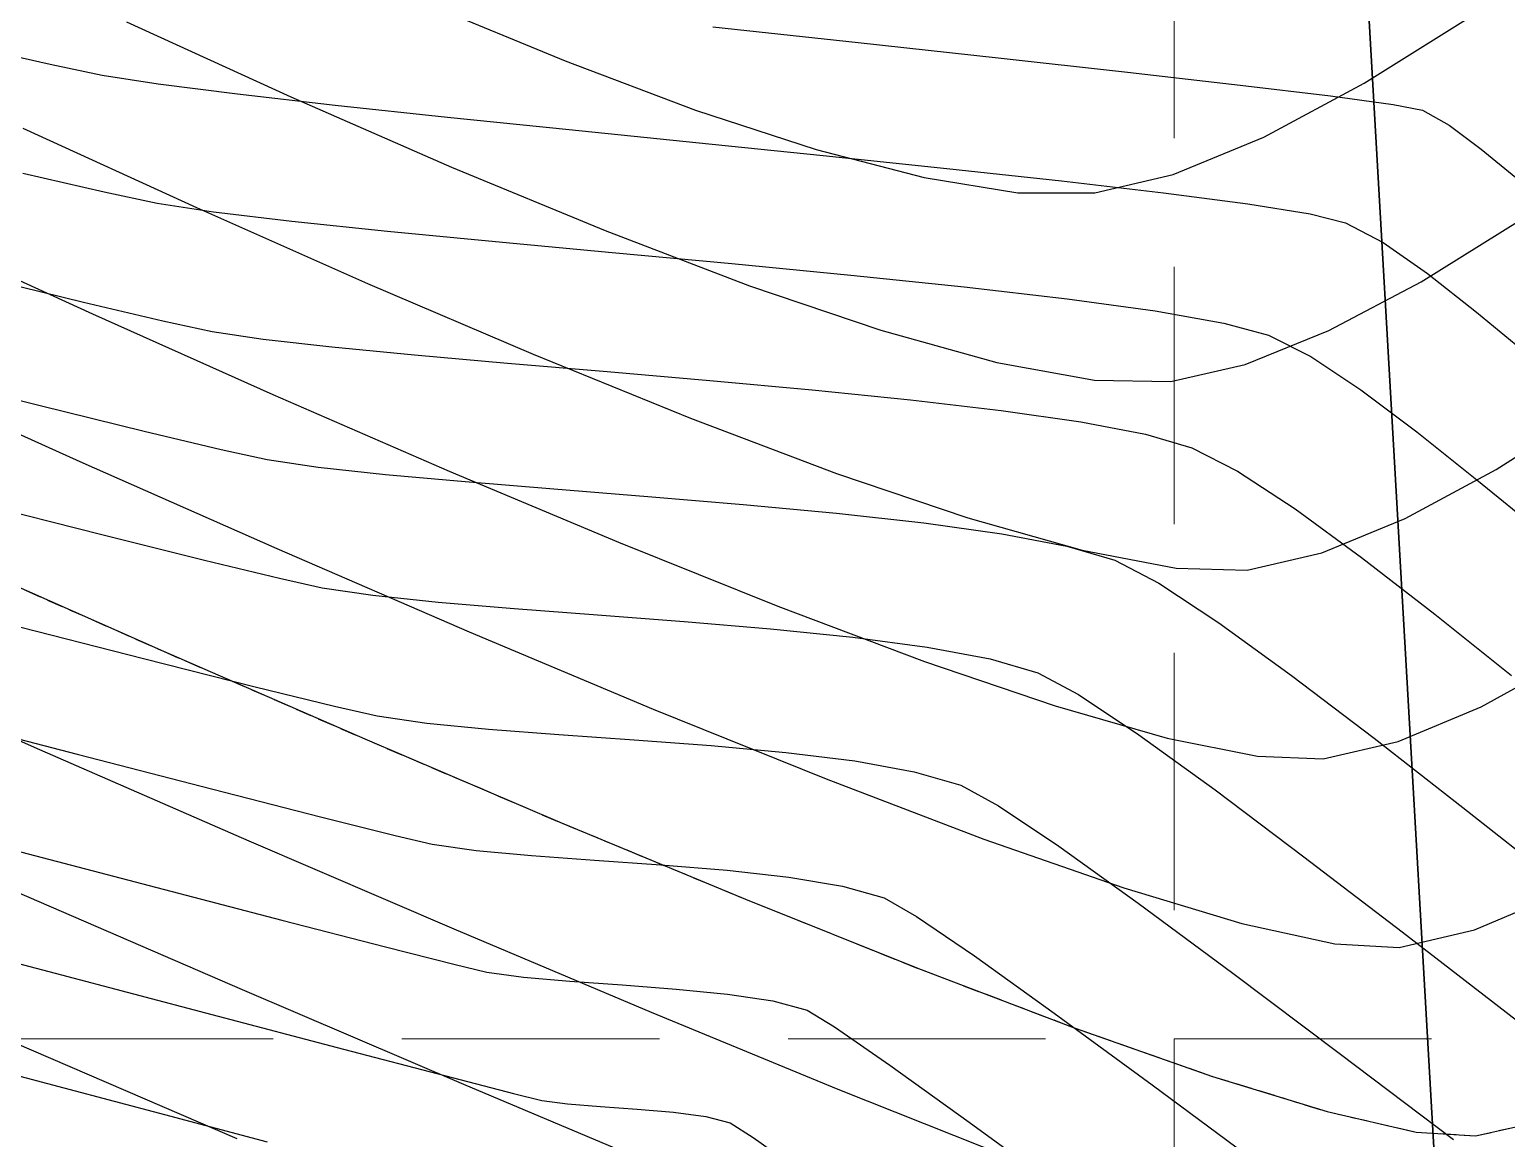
# Model space of a CAD drawing. Header units: inches. Extents: x 2547543 to 2548696, y 7125653 to 7126375.
# Drawn here: x 2547957.79 to 2547980.75, y 7125832.83 to 7125850.06 of the extents above; entities that cross this region are included whole.
import ezdxf

# ---------------------------------------------------------------- set-up
doc = ezdxf.new("R2010")
doc.units = ezdxf.units.IN
doc.header["$MEASUREMENT"] = 0
doc.linetypes.add('DASHED2', pattern=[0.375, 0.25, -0.125])
doc.linetypes.add('HIDDEN', pattern=[0.375, 0.25, -0.125])
for name, color, linetype in [('CONT-MJR', 6, 'Continuous'), ('CONT-MNR', 14, 'Continuous'), ('GRID', 254, 'HIDDEN'), ('V-100YR-LINE', 2, 'DASHED2'), ('V-AREA', 6, 'Continuous'), ('V-TOPO-MAJR-E', 6, 'Continuous'), ('V-TOPO-MINR-E', 14, 'Continuous')]:
    doc.layers.add(name, color=color, linetype=linetype)

msp = doc.modelspace()

# ---------------------------------------------------------------- linework, layer by layer
at = {"layer": 'CONT-MJR', "color": 35}
for points, elevation in [([(2547957.691209709, 7125848.529760092), (2547960.389183521, 7125847.297908236)], 570), ([(2547960.389183521, 7125847.297908236), (2547963.048572613, 7125846.11733867)], 570), ([(2547965.623349704, 7125845.016286856), (2547968.067487517, 7125844.02298825)], 570), ([(2547970.33495877, 7125843.165678318), (2547972.379736183, 7125842.472592516)], 570), ([(2547964.538470868, 7125833.671896445), (2547967.845677941, 7125832.279588385)], 565)]:
    msp.add_lwpolyline(points, dxfattribs=dict(at, elevation=elevation))
at = {"layer": 'CONT-MJR', "color": 35, "extrusion": (-0.393187853586556, -0.919458162067202, 0), "elevation": -7553745.496308045}
msp.add_lwpolyline([(-459050.7182087661, 570), (-459047.917888754, 570)], dxfattribs=at)
at = {"layer": 'CONT-MJR', "color": 35, "extrusion": (-0.5358930317274891, 0.8442858867385623, 0), "elevation": 4650803.821621793}
msp.add_lwpolyline([(-5969913.781670028, 570), (-5969915.567793787, 570)], dxfattribs=at)
at = {"layer": 'CONT-MJR', "color": 35, "extrusion": (-0.3536567497172523, -0.93537527409026, 0), "elevation": -7566444.411258062}
msp.add_lwpolyline([(-136796.5066627678, 570.0000000000009), (-136794.0825327788, 570.0000000000009)], dxfattribs=at)
at = {"layer": 'CONT-MJR', "color": 35, "extrusion": (0.4747505002431332, -0.8801204250094956, 0), "elevation": -5061945.106856907}
msp.add_lwpolyline([(5625525.789629156, 570.0000000000005), (5625527.395982802, 570.0000000000005)], dxfattribs=at)
at = {"layer": 'CONT-MJR', "color": 35, "extrusion": (0.27130316447984, 0.9624939443670413, 0), "elevation": 7549853.198013421}
msp.add_lwpolyline([(-519144.3735113591, 570.0000000000009), (-519146.2187762614, 570.0000000000009)], dxfattribs=at)
at = {"layer": 'CONT-MJR', "color": 35, "extrusion": (0.3796783899899063, -0.925118543849745, 0), "elevation": -5624836.370036339}
msp.add_lwpolyline([(5062709.775983272, 570), (5062711.179292344, 570)], dxfattribs=at)
at = {"layer": 'CONT-MJR', "color": 35, "extrusion": (-0.1881411477778776, -0.9821420001775827, 0), "elevation": -7477967.469475525}
msp.add_lwpolyline([(1161808.346281296, 570), (1161809.834159723, 570)], dxfattribs=at)
at = {"layer": 'CONT-MJR', "color": 35, "extrusion": (0.224652032553932, -0.9744390510798442, 0), "elevation": -6371290.237807437}
msp.add_lwpolyline([(4083682.827712325, 570), (4083684.019502473, 570)], dxfattribs=at)
at = {"layer": 'CONT-MJR', "color": 35, "extrusion": (-0.0281576022198982, -0.9996034961109459, 0), "elevation": -7194761.151983792}
msp.add_lwpolyline([(2346318.719012685, 570.0000000000005), (2346319.819981439, 570.0000000000005)], dxfattribs=at)
at = {"layer": 'CONT-MJR', "color": 35, "extrusion": (0.3973128086413741, 0.917683241695904, 0), "elevation": 7551597.074159517}
msp.add_lwpolyline([(492968.1967388359, 565), (492964.3709315327, 565)], dxfattribs=at)
at = {"layer": 'CONT-MJR', "color": 35, "extrusion": (-0.3931967918359964, -0.9194543397525948, 0), "elevation": -7553730.176218985}
msp.add_lwpolyline([(-459121.624780606, 565), (-459117.8865138432, 565)], dxfattribs=at)
at = {"layer": 'CONT-MNR', "color": 35}
for points, elevation in [([(2547963.977382899, 7125850.459436754), (2547966.121185636, 7125849.57411903)], 572), ([(2547978.540316567, 7125849.231992011), (2547980.236095716, 7125850.292183831)], 572), ([(2547966.121185636, 7125849.57411903), (2547968.147039925, 7125848.811425043)], 572), ([(2547964.351526209, 7125847.925626022), (2547966.74184335, 7125846.93728431)], 571), ([(2547968.981906476, 7125846.081836379), (2547971.026465409, 7125845.38942735)], 571), ([(2547958.774925982, 7125845.643674094), (2547961.57693496, 7125844.392636694)], 569), ([(2547971.026465409, 7125845.38942735), (2547972.830269972, 7125844.89020234)], 571), ([(2547976.686242125, 7125844.856178619), (2547977.989155313, 7125845.3840854)], 571), ([(2547975.534615279, 7125844.59188486), (2547976.686242125, 7125844.856178619)], 571), ([(2547974.348069989, 7125844.61430647), (2547975.534615279, 7125844.59188486)], 571), ([(2547958.576712094, 7125843.349950703), (2547961.637162434, 7125841.996178178)], 568), ([(2547954.677664295, 7125840.318450846), (2547957.948773792, 7125838.875315385)], 566), ([(2547979.068750088, 7125839.000516307), (2547980.355254411, 7125839.535771524)], 569), ([(2547975.478392256, 7125839.051332925), (2547976.881350191, 7125838.768706798)], 569), ([(2547976.881350191, 7125838.768706798), (2547977.900649897, 7125838.730184167)], 569), ([(2547966.037891991, 7125837.744077088), (2547968.923509781, 7125836.545870669)], 567), ([(2547961.202429408, 7125837.456444895), (2547964.38862991, 7125836.087046035)], 566), ([(2547972.629139487, 7125837.48288993), (2547974.800330753, 7125836.724481787)], 568), ([(2547964.38862991, 7125836.087046035), (2547967.457374064, 7125834.792325464)], 566), ([(2547979.083667206, 7125835.799333819), (2547980.254188566, 7125836.070948237)], 568), ([(2547976.182766754, 7125833.793247939), (2547977.965392562, 7125833.246033406)], 567), ([(2547980.266684514, 7125832.868483471), (2547981.340977227, 7125833.108883538)], 567), ([(2547979.343824587, 7125832.928812496), (2547980.266684514, 7125832.868483471)], 567)]:
    msp.add_lwpolyline(points, dxfattribs=dict(at, elevation=elevation))
at = {"layer": 'CONT-MNR', "color": 35, "extrusion": (-0.4144806839399712, -0.9100581094856821, 0), "elevation": -7541017.657446229}
msp.add_lwpolyline([(-634736.2317968635, 571), (-634733.4242018196, 571)], dxfattribs=at)
at = {"layer": 'CONT-MNR', "color": 35, "extrusion": (0.4730987098765337, -0.8810094271420479, 0), "elevation": -5072494.989561023}
msp.add_lwpolyline([(5616021.417207846, 572), (5616023.192604639, 572)], dxfattribs=at)
at = {"layer": 'CONT-MNR', "color": 35, "extrusion": (-0.4006300399488679, -0.9162399091343754, 0), "elevation": -7549777.315821204}
msp.add_lwpolyline([(-520284.8366293544, 571.0000000000005), (-520282.1131931092, 571.0000000000005)], dxfattribs=at)
at = {"layer": 'CONT-MNR', "color": 35, "extrusion": (-0.3113342777028159, -0.9503004617105404, 0), "elevation": -7564967.238245187}
msp.add_lwpolyline([(202814.3138313056, 572.0000000000009), (202816.2836684124, 572.0000000000009)], dxfattribs=at)
at = {"layer": 'CONT-MNR', "color": 35, "extrusion": (-0.2514915017440545, -0.9678595066178358, 0), "elevation": -7537612.727763741}
msp.add_lwpolyline([(673986.74089194, 572.0000000000009), (673988.4788003741, 572.0000000000009)], dxfattribs=at)
at = {"layer": 'CONT-MNR', "color": 35, "extrusion": (0.3827612066120278, -0.923847313528001, 0), "elevation": -5607929.151786479}
msp.add_lwpolyline([(5081438.491902929, 572), (5081440.013047708, 572)], dxfattribs=at)
at = {"layer": 'CONT-MNR', "color": 35, "extrusion": (-0.1587022622638602, -0.9873264870104179, 0), "elevation": -7439907.110053701}
msp.add_lwpolyline([(1384791.78834722, 572), (1384793.263235795, 572)], dxfattribs=at)
at = {"layer": 'CONT-MNR', "color": 35, "extrusion": (0.2291877362384482, -0.97338223815616, 0), "elevation": -6352208.93680316}
msp.add_lwpolyline([(4113309.839638959, 572.0000000000005), (4113311.092252498, 572.0000000000005)], dxfattribs=at)
at = {"layer": 'CONT-MNR', "color": 35, "extrusion": (-0.003578982570578465, -0.9999935954213706, 0), "elevation": -7134921.040479098}
msp.add_lwpolyline([(2522453.554430592, 572.0000000000009), (2522454.748811422, 572.0000000000009)], dxfattribs=at)
at = {"layer": 'CONT-MNR', "color": 35, "extrusion": (-0.5275764755082747, 0.8495075411615054, 0), "elevation": 4709206.032498567}
msp.add_lwpolyline([(-5923956.52625826, 571), (-5923958.33898562, 571)], dxfattribs=at)
at = {"layer": 'CONT-MNR', "color": 35, "extrusion": (0.414519419786691, 0.9100404664737196, 0), "elevation": 7540986.286611624}
msp.add_lwpolyline([(635058.9062689445, 569.0000000000009), (635055.8096158584, 569.0000000000009)], dxfattribs=at)
at = {"layer": 'CONT-MNR', "color": 35, "extrusion": (-0.3567565626053655, -0.93419738548018, 0), "elevation": -7565951.43459578}
msp.add_lwpolyline([(-161888.7904770118, 571.0000000000009), (-161886.3926292327, 571.0000000000009)], dxfattribs=at)
at = {"layer": 'CONT-MNR', "color": 35, "extrusion": (0.4680284733787773, -0.8837133857234093, 0), "elevation": -5104678.702044551}
msp.add_lwpolyline([(5586780.792191865, 571), (5586782.413018387, 571)], dxfattribs=at)
at = {"layer": 'CONT-MNR', "color": 35, "extrusion": (-0.1788429135336069, -0.9838776409080607, 0), "elevation": -7466646.34461899}
msp.add_lwpolyline([(1232486.635791504, 571.0000000000009), (1232488.178463024, 571.0000000000009)], dxfattribs=at)
at = {"layer": 'CONT-MNR', "color": 35, "extrusion": (-0.410439784177879, -0.9118877033736206, 0), "elevation": -7543752.495306623}
msp.add_lwpolyline([(-601280.8891033386, 568), (-601277.5118300295, 568)], dxfattribs=at)
at = {"layer": 'CONT-MNR', "color": 35, "extrusion": (-0.3989265726671135, -0.9169828731334464, 0), "elevation": -7550726.843836011}
msp.add_lwpolyline([(-506251.5534622781, 569), (-506248.5654131346, 569)], dxfattribs=at)
at = {"layer": 'CONT-MNR', "color": 35, "extrusion": (0.3875593191432797, 0.9218447668372358, 0), "elevation": 7556408.579667155}
msp.add_lwpolyline([(412859.3675106117, 569.0000000000009), (412856.512341883, 569.0000000000009)], dxfattribs=at)
at = {"layer": 'CONT-MNR', "color": 35, "extrusion": (0.3724880702654509, 0.9280369806801453, 0), "elevation": 7562132.273704423}
msp.add_lwpolyline([(289683.6164653902, 569.0000000000005), (289680.9461985617, 569.0000000000005)], dxfattribs=at)
at = {"layer": 'CONT-MNR', "color": 35, "extrusion": (-0.4046033913226582, -0.9144922611647426, 0), "elevation": -7547439.107020757}
msp.add_lwpolyline([(-553053.0735372826, 567.0000000000005), (-553049.6034264858, 567.0000000000005)], dxfattribs=at)
at = {"layer": 'CONT-MNR', "color": 35, "extrusion": (-0.3969709389797971, -0.9178311792511182, 0), "elevation": -7551786.686098232}
msp.add_lwpolyline([(-490153.5541211166, 568.0000000000009), (-490150.2982529774, 568.0000000000009)], dxfattribs=at)
at = {"layer": 'CONT-MNR', "color": 35, "extrusion": (-0.3518284097639706, -0.93606451171004, 0), "elevation": -7566695.000913152}
msp.add_lwpolyline([(-122009.5846578497, 569), (-122007.1508064419, 569)], dxfattribs=at)
at = {"layer": 'CONT-MNR', "color": 35, "extrusion": (-0.3871492173857252, -0.9220170733113463, 0), "elevation": -7556589.301190751}
msp.add_lwpolyline([(-409496.7647460476, 568), (-409493.6592125967, 568)], dxfattribs=at)
at = {"layer": 'CONT-MNR', "color": 35, "extrusion": (0.3992056166746733, 0.9168614266154913, 0), "elevation": 7550568.088680772}
msp.add_lwpolyline([(508549.38426083, 567.0000000000009), (508545.9717016364, 567.0000000000009)], dxfattribs=at)
at = {"layer": 'CONT-MNR', "color": 35, "extrusion": (0.3221064685829754, 0.9467034503459913, 0), "elevation": 7566775.712833847}
msp.add_lwpolyline([(-116894.368384013, 569.0000000000009), (-116896.515232686, 569.0000000000009)], dxfattribs=at)
at = {"layer": 'CONT-MNR', "color": 35, "extrusion": (0.4823403587158878, -0.8759838916063631, 0), "elevation": -5013126.888953172}
msp.add_lwpolyline([(5669069.745168215, 569), (5669071.326068159, 569)], dxfattribs=at)
at = {"layer": 'CONT-MNR', "color": 35, "extrusion": (-0.3740775949358338, -0.9273974083245125, 0), "elevation": -7561622.635929372}
msp.add_lwpolyline([(-302638.4569192342, 568.0000000000009), (-302635.5611778577, 568.0000000000009)], dxfattribs=at)
at = {"layer": 'CONT-MNR', "color": 35, "extrusion": (0.2762298530164378, 0.961091602451357, 0), "elevation": 7552410.964541803}
msp.add_lwpolyline([(-480466.5506301709, 569.0000000000009), (-480468.3617662899, 569.0000000000009)], dxfattribs=at)
at = {"layer": 'CONT-MNR', "color": 35, "extrusion": (-0.3923521864060326, -0.9198150693603611, 0), "elevation": -7554152.984674186}
msp.add_lwpolyline([(-452183.7583067818, 567), (-452180.460991811, 567)], dxfattribs=at)
at = {"layer": 'CONT-MNR', "color": 35, "extrusion": (-0.3997299107348574, -0.9166329682396892, 0), "elevation": -7550273.842897631}
msp.add_lwpolyline([(-512868.6800063648, 566), (-512865.1304333857, 566)], dxfattribs=at)
at = {"layer": 'CONT-MNR', "color": 35, "extrusion": (0.225469648434741, -0.9742501925248537, 0), "elevation": -6367858.073303964}
msp.add_lwpolyline([(4089028.313554519, 569.0000000000009), (4089029.512528048, 569.0000000000009)], dxfattribs=at)
at = {"layer": 'CONT-MNR', "color": 35, "extrusion": (-0.3560323639508638, -0.9344736249994217, 0), "elevation": -7566067.902227536}
msp.add_lwpolyline([(-156018.1719256924, 568), (-156015.5450116913, 568)], dxfattribs=at)
at = {"layer": 'CONT-MNR', "color": 35, "extrusion": (-0.288419135876229, -0.9575042569411425, 0), "elevation": -7557903.688104642}
msp.add_lwpolyline([(384469.0474253178, 568), (384470.9635852566, 568)], dxfattribs=at)
at = {"layer": 'CONT-MNR', "color": 35, "extrusion": (-0.3716977189815592, -0.928353814934751, 0), "elevation": -7562371.778864992}
msp.add_lwpolyline([(-283240.5194600658, 567), (-283237.625157027, 567)], dxfattribs=at)
at = {"layer": 'CONT-MNR', "color": 35, "extrusion": (-0.3889234102944368, 0.9212700911920157, 0), "elevation": 5573850.477079938}
msp.add_lwpolyline([(-5118782.467044055, 568.0000000000005), (-5118783.840354602, 568.0000000000005)], dxfattribs=at)
at = {"layer": 'CONT-MNR', "color": 35, "extrusion": (0.2148779758757664, 0.9766409040602045, 0), "elevation": 7506887.142956559}
msp.add_lwpolyline([(-957272.9513672898, 568), (-957274.4313400621, 568)], dxfattribs=at)
at = {"layer": 'CONT-MNR', "color": 35, "extrusion": (-0.05422338625928697, -0.9985288300207342, 0), "elevation": -7253512.537662936}
msp.add_lwpolyline([(2157842.621682718, 568.0000000000009), (2157843.626363984, 568.0000000000009)], dxfattribs=at)
at = {"layer": 'CONT-MNR', "color": 35, "extrusion": (0.3553830610593198, 0.9347207496959227, 0), "elevation": 7566172.223201717}
msp.add_lwpolyline([(150759.2880357248, 567.0000000000005), (150756.6809699992, 567.0000000000005)], dxfattribs=at)
at = {"layer": 'CONT-MNR', "color": 35, "extrusion": (-0.3808010914641686, -0.9246569789601428, 0), "elevation": -7559221.660423963}
msp.add_lwpolyline([(-357529.7748866244, 566), (-357526.6371970386, 566)], dxfattribs=at)
at = {"layer": 'CONT-MNR', "color": 35, "extrusion": (-0.3950875754066565, -0.918643460630559, 0), "elevation": -7552767.470797561}
msp.add_lwpolyline([(-474664.3912718236, 564.0000000000005), (-474660.2881805347, 564.0000000000005)], dxfattribs=at)
at = {"layer": 'CONT-MNR', "color": 35, "extrusion": (0.331493748808025, 0.9434574153088217, 0), "elevation": 7567558.909196869}
msp.add_lwpolyline([(-41735.40273394482, 567.0000000000005), (-41737.66615489125, 567.0000000000005)], dxfattribs=at)
at = {"layer": 'CONT-MNR', "color": 35, "extrusion": (-0.3702604076666355, -0.9289280007161681, 0), "elevation": -7562798.900872536}
msp.add_lwpolyline([(-271533.0416165139, 566.0000000000009), (-271530.1524499068, 566.0000000000009)], dxfattribs=at)
at = {"layer": 'CONT-MNR', "color": 35, "extrusion": (-0.2242695908858348, -0.9745271420560334, 0), "elevation": -7515751.883909515}
msp.add_lwpolyline([(884965.9778271676, 567), (884967.3922895934, 567)], dxfattribs=at)
at = {"layer": 'GRID', "color": 252, "linetype": 'HIDDEN', "lineweight": 0, "ltscale": 16}
for p, q in [((2547975.583313596, 7126356.376313465), (2547975.583313596, 7125726.296813901)), ((2547561.583313602, 7125834.376313472), (2548677.583313586, 7125834.376313472))]:
    msp.add_line(p, q, dxfattribs=at)
at = {"layer": 'V-100YR-LINE', "color": 5}
for p, q in [((2547956.702738632, 7125841.80411722, 567), (2547959.876128101, 7125840.400098624, 567)), ((2547959.876128101, 7125840.400098624, 567), (2547963.004971992, 7125839.037785826, 567)), ((2547963.004971992, 7125839.037785826, 567), (2547966.037891991, 7125837.744077088, 567)), ((2547966.037891991, 7125837.744077088, 567), (2547968.923509781, 7125836.545870669, 567)), ((2547968.923509781, 7125836.545870669, 567), (2547971.610447048, 7125835.470064832, 567)), ((2547971.610447048, 7125835.470064832, 567), (2547974.047325478, 7125834.543557834, 567)), ((2547974.047325478, 7125834.543557834, 567), (2547976.182766754, 7125833.793247939, 567)), ((2547976.182766754, 7125833.793247939, 567), (2547977.965392562, 7125833.246033406, 567)), ((2547977.965392562, 7125833.246033406, 567), (2547979.343824587, 7125832.928812496, 567)), ((2547980.266684514, 7125832.868483471, 567), (2547981.340977227, 7125833.108883538, 567)), ((2547979.343824587, 7125832.928812496, 567), (2547980.266684514, 7125832.868483471, 567))]:
    msp.add_line(p, q, dxfattribs=at)
at = {"layer": 'V-AREA', "color": 7}
for p, q in [((2547975.737416676, 7125900.366204984), (2547980.736720876, 7125813.222181662)), ((2547980.005037793, 7125825.976318061), (2547975.737416676, 7125900.366204984))]:
    msp.add_line(p, q, dxfattribs=at)
at = {"layer": 'V-TOPO-MAJR-E', "color": 35, "extrusion": (-0.225681243400219, -0.9742011991253815, 0), "elevation": -7517035.7629136}
msp.add_lwpolyline([(874053.2397552452, 570), (874054.5346639259, 570)], dxfattribs=at)
at = {"layer": 'V-TOPO-MAJR-E', "color": 35}
for points, elevation in [([(2547958.953428828, 7125847.539916251), (2547959.779656599, 7125847.364332915)], 570), ([(2547963.355861763, 7125846.930582695), (2547965.038690018, 7125846.768819517)], 570), ([(2547977.053147428, 7125845.312863123), (2547977.706742383, 7125844.980292695)], 570), ([(2547977.706742383, 7125844.980292695), (2547978.484990252, 7125844.46399091)], 570), ([(2547979.356770044, 7125843.810366713), (2547980.290960771, 7125843.065829054)], 570), ([(2547958.532422131, 7125838.800478234), (2547960.642364862, 7125838.255520915)], 565), ([(2547963.475279954, 7125837.537689538), (2547964.049652672, 7125837.403995696)], 565), ([(2547964.049652672, 7125837.403995696), (2547964.735269358, 7125837.306590131)], 565), ([(2547964.735269358, 7125837.306590131), (2547965.597284903, 7125837.22736776)], 565), ([(2547965.597284903, 7125837.22736776), (2547966.575010621, 7125837.156252405)], 565), ([(2547967.607757828, 7125837.083167887), (2547968.634837841, 7125836.998038032)], 565), ([(2547968.634837841, 7125836.998038032), (2547969.595561974, 7125836.89078666)], 565), ([(2547971.578304108, 7125836.280741819), (2547972.480419111, 7125835.667111343)], 565), ([(2547973.721642518, 7125834.778255531), (2547975.242083971, 7125833.66370668)], 565), ([(2547975.242083971, 7125833.66370668), (2547976.981853114, 7125832.372997092)], 565)]:
    msp.add_lwpolyline(points, dxfattribs=dict(at, elevation=elevation))
at = {"layer": 'V-TOPO-MAJR-E', "color": 35, "extrusion": (-0.1523996843968593, -0.9883189445698882, 0), "elevation": -7430918.212559186}
msp.add_lwpolyline([(1432220.030852207, 570.0000000000009), (1432220.916484067, 570.0000000000009)], dxfattribs=at)
at = {"layer": 'V-TOPO-MAJR-E', "color": 35, "extrusion": (-0.1183564436805391, -0.9929711739216277, 0), "elevation": -7377328.450283689}
msp.add_lwpolyline([(1686661.546366996, 570), (1686662.77084258, 570)], dxfattribs=at)
at = {"layer": 'V-TOPO-MAJR-E', "color": 35, "extrusion": (-0.1030514538102809, -0.9946760265873444, 0), "elevation": -7350480.439058497}
msp.add_lwpolyline([(1800067.687874515, 570), (1800069.18087266, 570)], dxfattribs=at)
at = {"layer": 'V-TOPO-MAJR-E', "color": 35, "extrusion": (-0.09281381453423543, -0.9956834817509049, 0), "elevation": -7331574.275742345}
msp.add_lwpolyline([(1875589.680701862, 570.0000000000009), (1875591.497750524, 570.0000000000009)], dxfattribs=at)
at = {"layer": 'V-TOPO-MAJR-E', "color": 35, "extrusion": (-0.09320348328429336, -0.9956470814016753, 0), "elevation": -7332307.755494352}
msp.add_lwpolyline([(1872722.031129642, 570.0000000000005), (1872723.903460457, 570.0000000000005)], dxfattribs=at)
at = {"layer": 'V-TOPO-MAJR-E', "color": 35, "extrusion": (-0.09660695232023454, -0.9953226093902399, 0), "elevation": -7338667.550387533}
msp.add_lwpolyline([(1847644.561262754, 570), (1847646.417700414, 570)], dxfattribs=at)
at = {"layer": 'V-TOPO-MAJR-E', "color": 35, "extrusion": (-0.1035125184523746, -0.9946281508803413, 0), "elevation": -7351314.125025202}
msp.add_lwpolyline([(1796668.955360746, 570.0000000000009), (1796670.724792195, 570.0000000000009)], dxfattribs=at)
at = {"layer": 'V-TOPO-MAJR-E', "color": 35, "extrusion": (-0.1153911466958268, -0.9933201313092482, 0), "elevation": -7372259.794874989}
msp.add_lwpolyline([(1708692.650826986, 570.0000000000005), (1708694.262287907, 570.0000000000005)], dxfattribs=at)
at = {"layer": 'V-TOPO-MAJR-E', "color": 35, "extrusion": (-0.1357434392390586, -0.9907440227947641, 0), "elevation": -7405759.953259392}
msp.add_lwpolyline([(1557103.10506572, 570.0000000000009), (1557104.487930592, 570.0000000000009)], dxfattribs=at)
at = {"layer": 'V-TOPO-MAJR-E', "color": 35, "extrusion": (-0.1737688941389103, -0.9847864598123495, 0), "elevation": -7460195.198256779}
msp.add_lwpolyline([(1270961.240770372, 570), (1270962.325301865, 570)], dxfattribs=at)
at = {"layer": 'V-TOPO-MAJR-E', "color": 35, "extrusion": (-0.2614896629773005, -0.9652062764798092, 0), "elevation": -7544180.282101132}
msp.add_lwpolyline([(595987.8350996173, 570), (595988.554735471, 570)], dxfattribs=at)
at = {"layer": 'V-TOPO-MAJR-E', "color": 35, "extrusion": (-0.5998762643145276, -0.8000927868141589, 0), "elevation": -7229808.570728474}
msp.add_lwpolyline([(-2236005.750346855, 570), (-2236004.660748491, 570)], dxfattribs=at)
at = {"layer": 'V-TOPO-MAJR-E', "color": 35, "extrusion": (0.6328069852759844, 0.774309575935827, 0), "elevation": 7129988.248952858}
msp.add_lwpolyline([(2536357.729450383, 570.0000000000005), (2536356.482558052, 570.0000000000005)], dxfattribs=at)
at = {"layer": 'V-TOPO-MAJR-E', "color": 35, "extrusion": (0.2515726354216036, 0.9678384209706852, 0), "elevation": 7537657.215692896}
msp.add_lwpolyline([(-673343.560707418, 565.0000000000009), (-673346.1160923922, 565.0000000000009)], dxfattribs=at)
at = {"layer": 'V-TOPO-MAJR-E', "color": 35, "extrusion": (0.2476374749211892, 0.9688527653955772, 0), "elevation": 7534858.639296839}
msp.add_lwpolyline([(-703974.1221802763, 565), (-703975.8483309788, 565)], dxfattribs=at)
at = {"layer": 'V-TOPO-MAJR-E', "color": 35, "extrusion": (-0.2427240226286725, -0.9700953813099801, 0), "elevation": -7531194.027508782}
msp.add_lwpolyline([(742154.4510649769, 565), (742155.6473692101, 565)], dxfattribs=at)
at = {"layer": 'V-TOPO-MAJR-E', "color": 35, "extrusion": (-0.07059055538597885, -0.9975053751686249, 0), "elevation": -7287923.241572992}
msp.add_lwpolyline([(2038593.551873184, 565), (2038594.587203152, 565)], dxfattribs=at)
at = {"layer": 'V-TOPO-MAJR-E', "color": 35, "extrusion": (-0.1649773480761527, -0.9862973560857599, 0), "elevation": -7448551.35213574}
msp.add_lwpolyline([(1337454.002424479, 565.0000000000009), (1337454.847686371, 565.0000000000009)], dxfattribs=at)
at = {"layer": 'V-TOPO-MAJR-E', "color": 35, "extrusion": (-0.2708153646325654, -0.9626313096294608, 0), "elevation": -7549583.105013896}
msp.add_lwpolyline([(522970.0330723021, 565), (522970.7040938202, 565)], dxfattribs=at)
at = {"layer": 'V-TOPO-MAJR-E', "color": 35, "extrusion": (-0.4979282528306774, -0.8672182280331687, 0), "elevation": -7448362.148886574}
msp.add_lwpolyline([(-1338508.392160984, 565), (-1338507.812011462, 565)], dxfattribs=at)
at = {"layer": 'V-TOPO-MAJR-E', "color": 35, "extrusion": (-0.582221326860885, -0.8130303355646397, 0), "elevation": -7277004.481964648}
msp.add_lwpolyline([(-2077234.576333568, 565), (-2077233.049670476, 565)], dxfattribs=at)
at = {"layer": 'V-TOPO-MINR-E', "color": 35, "extrusion": (-0.1081040531446699, -0.9941395846125907, 0), "elevation": -7359535.376284572}
msp.add_lwpolyline([(1762702.984947579, 572), (1762705.256303691, 572)], dxfattribs=at)
at = {"layer": 'V-TOPO-MINR-E', "color": 35}
for points, elevation in [([(2547970.674734128, 7125849.859215369), (2547972.85141216, 7125849.62189929)], 572), ([(2547972.85141216, 7125849.62189929), (2547974.859009883, 7125849.399994016)], 572), ([(2547958.925657385, 7125849.356400358), (2547959.794906406, 7125849.218755987)], 571), ([(2547976.609813975, 7125849.200683621), (2547978.016111114, 7125849.031152186)], 572), ([(2547979.444331252, 7125848.810162509), (2547979.85743061, 7125848.57776372)], 572), ([(2547972.049980679, 7125847.905256775), (2547973.836095153, 7125847.710950201)], 571), ([(2547975.419535447, 7125847.525811306), (2547976.729794371, 7125847.353451302)], 571), ([(2547957.005622973, 7125846.223585082), (2547958.631578086, 7125845.827775784)], 569), ([(2547958.631578086, 7125845.827775784), (2547959.865196867, 7125845.537887384)], 569), ([(2547980.281945791, 7125845.672864947), (2547981.074555583, 7125845.019190139)], 571), ([(2547960.633655814, 7125845.372265471), (2547961.427954178, 7125845.250935303)], 569), ([(2547961.427954178, 7125845.250935303), (2547962.49461492, 7125845.129360473)], 569), ([(2547962.49461492, 7125845.129360473), (2547963.777803506, 7125845.00601397)], 569), ([(2547975.138170399, 7125843.772220461), (2547975.857555516, 7125843.56421343)], 569), ([(2547960.774537177, 7125843.536085807), (2547961.487655028, 7125843.380198028)], 568), ([(2547975.857555516, 7125843.56421343), (2547976.570091541, 7125843.200779852)], 569), ([(2547962.281422942, 7125843.260835995), (2547963.326797317, 7125843.147447355)], 568), ([(2547976.570091541, 7125843.200779852), (2547977.463890514, 7125842.615485354)], 569), ([(2547967.403135343, 7125842.807958848), (2547968.885511694, 7125842.683300836)], 568), ([(2547968.885511694, 7125842.683300836), (2547970.334782572, 7125842.547034748)], 568), ([(2547970.334782572, 7125842.547034748), (2547971.694005589, 7125842.395644287)], 568), ([(2547977.463890514, 7125842.615485354), (2547978.498707533, 7125841.858035371)], 569), ([(2547971.694005589, 7125842.395644287), (2547972.906238358, 7125842.225613161)], 568), ([(2547973.914538492, 7125842.033425076), (2547974.661963603, 7125841.815563736)], 568), ([(2547960.516245989, 7125841.816505255), (2547961.680970273, 7125841.534898942)], 567), ([(2547978.498707533, 7125841.858035371), (2547979.634297696, 7125840.97813534)], 569), ([(2547975.348815567, 7125841.457626187), (2547976.281144911, 7125840.843034478)], 568), ([(2547966.62190465, 7125840.968271501), (2547967.968423701, 7125840.864424107)], 567), ([(2547967.968423701, 7125840.864424107), (2547969.309789895, 7125840.749624568)], 567), ([(2547979.634297696, 7125840.97813534), (2547980.830416103, 7125840.025490697)], 569), ([(2547970.58813551, 7125840.618173339), (2547971.745592827, 7125840.464370874)], 567), ([(2547972.724294127, 7125840.282517623), (2547973.466371691, 7125840.066914043)], 567), ([(2547977.41113053, 7125840.022977339), (2547978.690951319, 7125839.048643502)], 568), ([(2547974.100055528, 7125839.727454716), (2547975.035884544, 7125839.103773801)], 567), ([(2547963.195653458, 7125839.396063141), (2547963.967123829, 7125839.283329427)], 566), ([(2547967.193693103, 7125839.024225701), (2547968.387654694, 7125838.934346938)], 566), ([(2547975.035884544, 7125839.103773801), (2547976.220970668, 7125838.24704322)], 567), ([(2547968.387654694, 7125838.934346938), (2547969.548028423, 7125838.827774419)], 566), ([(2547969.548028423, 7125838.827774419), (2547970.619130025, 7125838.695545146)], 566), ([(2547970.619130025, 7125838.695545146), (2547971.545275232, 7125838.528696123)], 566), ([(2547972.270779779, 7125838.31826435), (2547972.856076942, 7125837.997081418)], 566), ([(2547980.072786172, 7125837.971221701), (2547981.508813985, 7125836.841900665)], 568), ([(2547973.793864692, 7125837.369715633), (2547975.026902806, 7125836.486820659)], 566), ([(2547977.602425828, 7125837.208434896), (2547979.12736195, 7125836.039120749)], 567), ([(2547959.654782292, 7125836.759721534), (2547961.716141484, 7125836.222689348)], 564), ([(2547955.450708998, 7125836.119246813), (2547958.192293458, 7125835.396136105)], 563), ([(2547961.716141484, 7125836.222689348), (2547963.325150969, 7125835.806576761)], 564), ([(2547958.192293458, 7125835.396136105), (2547960.626362662, 7125834.755189291)], 563), ([(2547976.497951064, 7125835.399050159), (2547978.149769243, 7125834.157057803)], 566), ([(2547968.644516379, 7125835.072158458), (2547969.344880298, 7125834.965449291)], 564), ([(2547980.742890964, 7125834.790272701), (2547982.396124797, 7125833.513062674)], 567), ([(2547956.895527153, 7125833.994998696), (2547958.326555951, 7125833.616910425)], 562), ([(2547965.318560829, 7125833.528742128), (2547965.757651101, 7125833.419860809)], 563), ([(2547967.239712069, 7125833.286226093), (2547967.805232508, 7125833.237106772)], 563), ([(2547968.306636473, 7125833.169119345), (2547968.684004043, 7125833.072315272)], 563), ([(2547969.040814416, 7125832.842786745), (2547969.862036891, 7125832.26575005)], 563)]:
    msp.add_lwpolyline(points, dxfattribs=dict(at, elevation=elevation))
at = {"layer": 'V-TOPO-MINR-E', "color": 35, "extrusion": (-0.2208168215313051, -0.9753152984183177, 0), "elevation": -7512582.068591869}
msp.add_lwpolyline([(911553.9069548603, 571.0000000000009), (911555.0882796969, 571.0000000000009)], dxfattribs=at)
at = {"layer": 'V-TOPO-MINR-E', "color": 35, "extrusion": (-0.2039195166691989, -0.9789876560618119, 0), "elevation": -7495697.111484987}
msp.add_lwpolyline([(1041319.753568667, 571.0000000000009), (1041320.579756413, 571.0000000000009)], dxfattribs=at)
at = {"layer": 'V-TOPO-MINR-E', "color": 35, "extrusion": (-0.1131087956241034, -0.9935826087208174, 0), "elevation": -7368318.403780827}
msp.add_lwpolyline([(1725627.263938034, 572), (1725629.026050289, 572)], dxfattribs=at)
at = {"layer": 'V-TOPO-MINR-E', "color": 35, "extrusion": (-0.1268415669505421, -0.991922989396622, 0), "elevation": -7391480.871970932}
msp.add_lwpolyline([(1623526.015865661, 571), (1623527.256518802, 571)], dxfattribs=at)
at = {"layer": 'V-TOPO-MINR-E', "color": 35, "extrusion": (-0.1132826296121018, -0.9935628041690003, 0), "elevation": -7368618.300641472}
msp.add_lwpolyline([(1724324.38155449, 571.0000000000005), (1724325.912920727, 571.0000000000005)], dxfattribs=at)
at = {"layer": 'V-TOPO-MINR-E', "color": 35, "extrusion": (-0.1061646133264062, -0.9943485680973522, 0), "elevation": -7356081.096751258}
msp.add_lwpolyline([(1777049.918414555, 571.0000000000005), (1777051.670192108, 571.0000000000005)], dxfattribs=at)
at = {"layer": 'V-TOPO-MINR-E', "color": 35, "extrusion": (0.1348532796580936, 0.9908655776468653, 0), "elevation": 7404361.708446275}
msp.add_lwpolyline([(-1563759.596566132, 572.0000000000009), (-1563760.579622652, 572.0000000000009)], dxfattribs=at)
at = {"layer": 'V-TOPO-MINR-E', "color": 35, "extrusion": (-0.1911104986972105, -0.9815685290837842, 0), "elevation": -7481454.557341039}
msp.add_lwpolyline([(1139191.452885885, 572.0000000000009), (1139191.915556864, 572.0000000000009)], dxfattribs=at)
at = {"layer": 'V-TOPO-MINR-E', "color": 35, "extrusion": (-0.1024662827855918, -0.9947364781147332, 0), "elevation": -7349422.070698437}
msp.add_lwpolyline([(1804393.794947302, 571), (1804395.69669648, 571)], dxfattribs=at)
at = {"layer": 'V-TOPO-MINR-E', "color": 35, "extrusion": (-0.101019290234257, -0.994884467162176, 0), "elevation": -7346789.730146749}
msp.add_lwpolyline([(1815083.817496143, 571), (1815085.79872505, 571)], dxfattribs=at)
at = {"layer": 'V-TOPO-MINR-E', "color": 35, "extrusion": (-0.6001089886489201, -0.7999182469120018, 0), "elevation": -7229161.91742564}
msp.add_lwpolyline([(-2238110.202544145, 572), (-2238109.581554524, 572)], dxfattribs=at)
at = {"layer": 'V-TOPO-MINR-E', "color": 35, "extrusion": (-0.1014010389664953, -0.9948456308877851, 0), "elevation": -7347485.672358351}
msp.add_lwpolyline([(1812266.561577477, 571.0000000000005), (1812268.551776959, 571.0000000000005)], dxfattribs=at)
at = {"layer": 'V-TOPO-MINR-E', "color": 35, "extrusion": (0.6341867102255703, 0.7731799380307721, 0), "elevation": 7125458.152169093}
msp.add_lwpolyline([(2549070.938418617, 572), (2549070.241752412, 572)], dxfattribs=at)
at = {"layer": 'V-TOPO-MINR-E', "color": 35, "extrusion": (-0.1036276554829471, -0.9946161616518745, 0), "elevation": -7351523.861817122}
msp.add_lwpolyline([(1795817.339933129, 571), (1795819.268598212, 571)], dxfattribs=at)
at = {"layer": 'V-TOPO-MINR-E', "color": 35, "extrusion": (-0.1161308274937613, -0.9932339255712194, 0), "elevation": -7373532.004987944}
msp.add_lwpolyline([(1703203.464210377, 571.0000000000009), (1703205.058437329, 571.0000000000009)], dxfattribs=at)
at = {"layer": 'V-TOPO-MINR-E', "color": 35, "extrusion": (-0.1593035698877644, -0.9872296453313253, 0), "elevation": -7440749.544480089}
msp.add_lwpolyline([(1380265.241387297, 571.0000000000009), (1380266.220460773, 571.0000000000009)], dxfattribs=at)
at = {"layer": 'V-TOPO-MINR-E', "color": 35, "extrusion": (0.2390181393233476, 0.9710151023925452, 0), "elevation": 7528318.134118525}
msp.add_lwpolyline([(-770918.0854850265, 571.0000000000009), (-770918.654348071, 571.0000000000009)], dxfattribs=at)
at = {"layer": 'V-TOPO-MINR-E', "color": 35, "extrusion": (0.466418241650621, 0.8845643130126509, 0), "elevation": 7491693.545141336}
msp.add_lwpolyline([(1069774.42753476, 571.0000000000009), (1069773.765118144, 571.0000000000009)], dxfattribs=at)
at = {"layer": 'V-TOPO-MINR-E', "color": 35, "extrusion": (0.5734312105815315, 0.8192537132848404, 0), "elevation": 7298967.000037086}
msp.add_lwpolyline([(1998741.8080425, 571.0000000000009), (1998740.966807506, 571.0000000000009)], dxfattribs=at)
at = {"layer": 'V-TOPO-MINR-E', "color": 35, "extrusion": (-0.6188887533862949, -0.7854786508441576, 0), "elevation": -7174115.98559193}
msp.add_lwpolyline([(-2408722.59616987, 571.0000000000009), (-2408721.631062215, 571.0000000000009)], dxfattribs=at)
at = {"layer": 'V-TOPO-MINR-E', "color": 35, "extrusion": (-0.2106869784505259, -0.9775535776167911, 0), "elevation": -7502717.764318}
msp.add_lwpolyline([(989444.4165645381, 569.0000000000005), (989445.2026687118, 569.0000000000005)], dxfattribs=at)
at = {"layer": 'V-TOPO-MINR-E', "color": 35, "extrusion": (-0.08737613452437033, -0.9961753917436322, 0), "elevation": -7321222.666182954}
msp.add_lwpolyline([(1915590.022656704, 569), (1915591.472082083, 569)], dxfattribs=at)
at = {"layer": 'V-TOPO-MINR-E', "color": 35, "extrusion": (-0.08458467592796437, -0.9964162948276997, 0), "elevation": -7315826.764769565}
msp.add_lwpolyline([(1936096.785707253, 569), (1936098.340018114, 569)], dxfattribs=at)
at = {"layer": 'V-TOPO-MINR-E', "color": 35, "extrusion": (0.2430633560491866, 0.9700104148647615, 0), "elevation": 7531458.320165208}
msp.add_lwpolyline([(-739512.1234568642, 568.0000000000009), (-739514.1457269804, 568.0000000000009)], dxfattribs=at)
at = {"layer": 'V-TOPO-MINR-E', "color": 35, "extrusion": (-0.08594109606887904, -0.9963002198165369, 0), "elevation": -7318455.745706697}
msp.add_lwpolyline([(1926136.945409715, 569.0000000000009), (1926138.549107954, 569.0000000000009)], dxfattribs=at)
at = {"layer": 'V-TOPO-MINR-E', "color": 35, "extrusion": (-0.09120064553250336, -0.9958325372543593, 0), "elevation": -7328524.278106026}
msp.add_lwpolyline([(1887468.176536384, 569.0000000000009), (1887469.774148989, 569.0000000000009)], dxfattribs=at)
at = {"layer": 'V-TOPO-MINR-E', "color": 35, "extrusion": (-0.1009725198476075, -0.9948892150564427, 0), "elevation": -7346700.753043316}
msp.add_lwpolyline([(1815433.361032088, 569.0000000000009), (1815434.897192859, 569.0000000000009)], dxfattribs=at)
at = {"layer": 'V-TOPO-MINR-E', "color": 35, "extrusion": (-0.1169672583641999, -0.9931357714183708, 0), "elevation": -7374960.124362931}
msp.add_lwpolyline([(1696991.156361614, 569), (1696992.575936319, 569)], dxfattribs=at)
at = {"layer": 'V-TOPO-MINR-E', "color": 35, "extrusion": (-0.2389515692314537, -0.9710314863905423, 0), "elevation": -7528257.656848901}
msp.add_lwpolyline([(771415.7453745927, 568), (771417.4096700975, 568)], dxfattribs=at)
at = {"layer": 'V-TOPO-MINR-E', "color": 35, "extrusion": (-0.1429929425310452, -0.9897237081056074, 0), "elevation": -7416959.030879832}
msp.add_lwpolyline([(1502843.761998038, 569.0000000000005), (1502845.010342914, 569.0000000000005)], dxfattribs=at)
at = {"layer": 'V-TOPO-MINR-E', "color": 35, "extrusion": (-0.1880486847873057, -0.9821597080667505, 0), "elevation": -7477860.01265702}
msp.add_lwpolyline([(1162511.944870965, 569.0000000000005), (1162512.968500907, 569.0000000000005)], dxfattribs=at)
at = {"layer": 'V-TOPO-MINR-E', "color": 35, "extrusion": (-0.2317033841359686, -0.9727864831400258, 0), "elevation": -7522295.406980965}
msp.add_lwpolyline([(827538.5054239365, 568), (827539.738906258, 568)], dxfattribs=at)
at = {"layer": 'V-TOPO-MINR-E', "color": 35, "extrusion": (-0.1487021181920941, -0.9888820354547779, 0), "elevation": -7425505.776428365}
msp.add_lwpolyline([(1460005.337632131, 568.0000000000009), (1460006.140324347, 568.0000000000009)], dxfattribs=at)
at = {"layer": 'V-TOPO-MINR-E', "color": 35, "extrusion": (-0.08910232504175304, -0.9960224774934318, 0), "elevation": -7324529.402488871}
msp.add_lwpolyline([(1902899.552998667, 568), (1902900.797989095, 568)], dxfattribs=at)
at = {"layer": 'V-TOPO-MINR-E', "color": 35, "extrusion": (-0.08101743243929192, -0.9967126845992001, 0), "elevation": -7308847.690109522}
msp.add_lwpolyline([(1962271.096890598, 568.0000000000005), (1962272.479194805, 568.0000000000005)], dxfattribs=at)
at = {"layer": 'V-TOPO-MINR-E', "color": 35, "extrusion": (-0.07966581763764877, -0.996821627724903, 0), "elevation": -7306180.13322619}
msp.add_lwpolyline([(1972181.457339966, 568.0000000000009), (1972182.920529966, 568.0000000000009)], dxfattribs=at)
at = {"layer": 'V-TOPO-MINR-E', "color": 35, "extrusion": (-0.2454077191722299, -0.9694199561442317, 0), "elevation": -7533222.433861459}
msp.add_lwpolyline([(721303.5053337975, 567.0000000000009), (721305.5352058562, 567.0000000000009)], dxfattribs=at)
at = {"layer": 'V-TOPO-MINR-E', "color": 35, "extrusion": (0.2417509256691759, 0.9703383378688574, 0), "elevation": 7530449.317515092}
msp.add_lwpolyline([(-749703.2676257081, 567.0000000000009), (-749704.916977341, 567.0000000000009)], dxfattribs=at)
at = {"layer": 'V-TOPO-MINR-E', "color": 35, "extrusion": (-0.1872351838383298, -0.9823151153947632, 0), "elevation": -7476892.703652695}
msp.add_lwpolyline([(1168703.92029865, 568.0000000000009), (1168704.946751484, 568.0000000000009)], dxfattribs=at)
at = {"layer": 'V-TOPO-MINR-E', "color": 35, "extrusion": (-0.462139714707852, -0.8868071290251028, 0), "elevation": -7496767.605709802}
msp.add_lwpolyline([(-1033572.408893257, 568.0000000000009), (-1033571.634370882, 568.0000000000009)], dxfattribs=at)
at = {"layer": 'V-TOPO-MINR-E', "color": 35, "extrusion": (-0.216859631212252, -0.9762027967335918, 0), "elevation": -7508816.465926907}
msp.add_lwpolyline([(942019.9515980717, 567.0000000000009), (942020.6283877427, 567.0000000000009)], dxfattribs=at)
at = {"layer": 'V-TOPO-MINR-E', "color": 35, "extrusion": (-0.1468265813504519, -0.9891622490819891, 0), "elevation": -7422721.894119556}
msp.add_lwpolyline([(1474085.230182151, 567), (1474086.027274127, 567)], dxfattribs=at)
at = {"layer": 'V-TOPO-MINR-E', "color": 35, "extrusion": (-0.103104654587911, -0.9946705133873767, 0), "elevation": -7350571.05387078}
msp.add_lwpolyline([(1799676.391811506, 567.0000000000005), (1799677.412020005, 567.0000000000005)], dxfattribs=at)
at = {"layer": 'V-TOPO-MINR-E', "color": 35, "extrusion": (-0.08341344510959162, -0.9965150260658138, 0), "elevation": -7313542.262525771}
msp.add_lwpolyline([(1944693.595296565, 567.0000000000009), (1944694.782656093, 567.0000000000009)], dxfattribs=at)
at = {"layer": 'V-TOPO-MINR-E', "color": 35, "extrusion": (-0.07598503518686336, -0.9971089581523431, 0), "elevation": -7298847.197252859}
msp.add_lwpolyline([(1999141.769508709, 567), (1999143.067064188, 567)], dxfattribs=at)
at = {"layer": 'V-TOPO-MINR-E', "color": 35, "extrusion": (-0.247962506988748, -0.9687696295445347, 0), "elevation": -7535096.097226801}
msp.add_lwpolyline([(701442.4054622217, 566), (701444.6243189995, 566)], dxfattribs=at)
at = {"layer": 'V-TOPO-MINR-E', "color": 35, "extrusion": (-0.1022898019450903, -0.9947546413151508, 0), "elevation": -7349094.435022251}
msp.add_lwpolyline([(1805703.457870709, 567), (1805704.742957062, 567)], dxfattribs=at)
at = {"layer": 'V-TOPO-MINR-E', "color": 35, "extrusion": (-0.5873513260452283, -0.8093320825179933, 0), "elevation": -7263728.856647118}
msp.add_lwpolyline([(-2123213.118518084, 568), (-2123211.722322823, 568)], dxfattribs=at)
at = {"layer": 'V-TOPO-MINR-E', "color": 35, "extrusion": (-0.1826838991445803, -0.9831717006674535, 0), "elevation": -7471398.101435589}
msp.add_lwpolyline([(1203317.393653622, 567), (1203318.389106705, 567)], dxfattribs=at)
at = {"layer": 'V-TOPO-MINR-E', "color": 35, "extrusion": (-0.2448372187119248, -0.9695641991809564, 0), "elevation": -7532794.965386771}
msp.add_lwpolyline([(725739.4607380698, 566.0000000000009), (725741.2464620066, 566.0000000000009)], dxfattribs=at)
at = {"layer": 'V-TOPO-MINR-E', "color": 35, "extrusion": (-0.472206110930049, -0.8814881671357355, 0), "elevation": -7484512.341194782}
msp.add_lwpolyline([(-1118856.764324533, 567.0000000000009), (-1118856.045444959, 567.0000000000009)], dxfattribs=at)
at = {"layer": 'V-TOPO-MINR-E', "color": 35, "extrusion": (-0.2388289597031087, -0.9710616499518097, 0), "elevation": -7528156.748334834}
msp.add_lwpolyline([(772370.5845468051, 566), (772371.8566914168, 566)], dxfattribs=at)
at = {"layer": 'V-TOPO-MINR-E', "color": 35, "extrusion": (-0.2212114168993763, -0.9752258759043314, 0), "elevation": -7512941.515297232}
msp.add_lwpolyline([(908521.9316183582, 566), (908522.6098526199, 566)], dxfattribs=at)
at = {"layer": 'V-TOPO-MINR-E', "color": 35, "extrusion": (-0.0969526824252151, -0.9952889918865553, 0), "elevation": -7339301.33798601}
msp.add_lwpolyline([(1845091.255152183, 566.0000000000009), (1845092.220318665, 566.0000000000009)], dxfattribs=at)
at = {"layer": 'V-TOPO-MINR-E', "color": 35, "extrusion": (-0.0759897022602464, -0.9971086024854059, 0), "elevation": -7298854.652260068}
msp.add_lwpolyline([(1999107.349900256, 566), (1999108.447157377, 566)], dxfattribs=at)
at = {"layer": 'V-TOPO-MINR-E', "color": 35, "extrusion": (-0.06992861279673736, -0.997551998199755, 0), "elevation": -7286570.768772697}
msp.add_lwpolyline([(2043428.552698065, 566), (2043429.727439019, 566)], dxfattribs=at)
at = {"layer": 'V-TOPO-MINR-E', "color": 35, "extrusion": (-0.6148865280800664, -0.7886155955759699, 0), "elevation": -7186265.576225548}
msp.add_lwpolyline([(-2372206.699398312, 568), (-2372204.947169646, 568)], dxfattribs=at)
at = {"layer": 'V-TOPO-MINR-E', "color": 35, "extrusion": (-0.2785677423522364, -0.9604165830100906, 0), "elevation": -7553556.171757044}
msp.add_lwpolyline([(462085.3738147181, 566.0000000000009), (462086.1292208196, 566.0000000000009)], dxfattribs=at)
at = {"layer": 'V-TOPO-MINR-E', "color": 35, "extrusion": (0.60093162017785, 0.7993004365508781, 0), "elevation": 7226845.10029513}
msp.add_lwpolyline([(2245543.017177862, 567), (2245541.288847567, 567)], dxfattribs=at)
at = {"layer": 'V-TOPO-MINR-E', "color": 35, "extrusion": (-0.5560334011761845, -0.8311599465665104, 0), "elevation": -7339469.14216486}
msp.add_lwpolyline([(-1844430.954837841, 566), (-1844429.826549894, 566)], dxfattribs=at)
at = {"layer": 'V-TOPO-MINR-E', "color": 35, "extrusion": (-0.2531333301416069, -0.9674314017910625, 0), "elevation": -7538731.757873191}
msp.add_lwpolyline([(661186.8661609187, 564.0000000000005), (661189.3914993156, 564.0000000000005)], dxfattribs=at)
at = {"layer": 'V-TOPO-MINR-E', "color": 35, "extrusion": (0.5945585819265753, 0.8040522947280606, 0), "elevation": 7244465.597864755}
msp.add_lwpolyline([(2188022.069353748, 566.0000000000009), (2188020.239810735, 566.0000000000009)], dxfattribs=at)
at = {"layer": 'V-TOPO-MINR-E', "color": 35, "extrusion": (0.6115961219085394, 0.7911701357270984, 0), "elevation": 7196082.819238689}
msp.add_lwpolyline([(2342248.694857589, 567.0000000000009), (2342246.652908658, 567.0000000000009)], dxfattribs=at)
at = {"layer": 'V-TOPO-MINR-E', "color": 35, "extrusion": (-0.2467139137414746, -0.9690883575641409, 0), "elevation": -7534182.522084953}
msp.add_lwpolyline([(711158.7533845291, 564), (711159.8740692809, 564)], dxfattribs=at)
at = {"layer": 'V-TOPO-MINR-E', "color": 35, "extrusion": (-0.2333168988830778, -0.972400753134007, 0), "elevation": -7523650.991050992}
msp.add_lwpolyline([(815064.6645721789, 564.0000000000009), (815065.1710077927, 564.0000000000009)], dxfattribs=at)
at = {"layer": 'V-TOPO-MINR-E', "color": 35, "extrusion": (-0.1358374943773797, -0.9907311315999288, 0), "elevation": -7405896.149528095}
msp.add_lwpolyline([(1556392.52457, 564), (1556393.096038222, 564)], dxfattribs=at)
at = {"layer": 'V-TOPO-MINR-E', "color": 35, "extrusion": (-0.0858245753707332, -0.9963102640555468, 0), "elevation": -7318220.938041086}
msp.add_lwpolyline([(1926992.358315824, 564), (1926993.0823216, 564)], dxfattribs=at)
at = {"layer": 'V-TOPO-MINR-E', "color": 35, "extrusion": (-0.07036385645030678, -0.9975213921041698, 0), "elevation": -7287457.847908837}
msp.add_lwpolyline([(2040249.531858841, 564.0000000000009), (2040250.346212462, 564.0000000000009)], dxfattribs=at)
at = {"layer": 'V-TOPO-MINR-E', "color": 35, "extrusion": (-0.07500206225359222, -0.9971833786509422, 0), "elevation": -7296867.215082906}
msp.add_lwpolyline([(2006338.008840069, 564), (2006338.850384047, 564)], dxfattribs=at)
at = {"layer": 'V-TOPO-MINR-E', "color": 35, "extrusion": (-0.09876879828894308, -0.9951104081882363, 0), "elevation": -7342652.448434442}
msp.add_lwpolyline([(1831699.145223319, 564), (1831699.951013227, 564)], dxfattribs=at)
at = {"layer": 'V-TOPO-MINR-E', "color": 35, "extrusion": (-0.2608527985409401, -0.96537858765013, 0), "elevation": -7543773.428981898}
msp.add_lwpolyline([(600961.054858038, 564), (600961.6087502253, 564)], dxfattribs=at)
at = {"layer": 'V-TOPO-MINR-E', "color": 35, "extrusion": (-0.2540308090357222, -0.9671961269880357, 0), "elevation": -7539340.276081893}
msp.add_lwpolyline([(654196.0816203731, 563), (654198.2012133913, 563)], dxfattribs=at)
at = {"layer": 'V-TOPO-MINR-E', "color": 35, "extrusion": (0.5180828019729297, 0.8553304684739568, 0), "elevation": 7415003.010247702}
msp.add_lwpolyline([(1512416.199669458, 564.0000000000009), (1512415.702263991, 564.0000000000009)], dxfattribs=at)
at = {"layer": 'V-TOPO-MINR-E', "color": 35, "extrusion": (0.5694092955618687, 0.8220541673927191, 0), "elevation": 7308659.975391858}
msp.add_lwpolyline([(1962946.831308025, 564), (1962945.786038352, 564)], dxfattribs=at)
at = {"layer": 'V-TOPO-MINR-E', "color": 35, "extrusion": (-0.25295032787219, -0.9674792667697596, 0), "elevation": -7538604.857549363}
msp.add_lwpolyline([(662618.960455084, 563), (662620.6034497954, 563)], dxfattribs=at)
at = {"layer": 'V-TOPO-MINR-E', "color": 35, "extrusion": (-0.5832135898019378, -0.8123188466792685, 0), "elevation": -7274460.640029137}
msp.add_lwpolyline([(-2086118.211292814, 564.0000000000005), (-2086116.694003908, 564.0000000000005)], dxfattribs=at)
at = {"layer": 'V-TOPO-MINR-E', "color": 35, "extrusion": (-0.6040288133744495, -0.7969624787990051, 0), "elevation": -7218074.671628549}
msp.add_lwpolyline([(-2273566.168024946, 566), (-2273563.940381955, 566)], dxfattribs=at)
at = {"layer": 'V-TOPO-MINR-E', "color": 35, "extrusion": (-0.250548432524515, -0.968104066182716, 0), "elevation": -7536937.130808629}
msp.add_lwpolyline([(681328.0770827092, 563.0000000000009), (681329.1643343046, 563.0000000000009)], dxfattribs=at)
at = {"layer": 'V-TOPO-MINR-E', "color": 35, "extrusion": (-0.2559763061716846, -0.9666830559592425, 0), "elevation": -7540639.577763252}
msp.add_lwpolyline([(639023.5739211591, 562), (639025.1918757281, 562)], dxfattribs=at)
at = {"layer": 'V-TOPO-MINR-E', "color": 35, "extrusion": (-0.1299448896660467, -0.9915212179523337, 0), "elevation": -7396510.160636675}
msp.add_lwpolyline([(1600396.473804621, 563.0000000000009), (1600396.875561372, 563.0000000000009)], dxfattribs=at)
at = {"layer": 'V-TOPO-MINR-E', "color": 35, "extrusion": (-0.07995571367957419, -0.9967984168576864, 0), "elevation": -7306743.872104252}
msp.add_lwpolyline([(1970057.538036661, 563.0000000000009), (1970058.053681169, 563.0000000000009)], dxfattribs=at)
at = {"layer": 'V-TOPO-MINR-E', "color": 35, "extrusion": (-0.07038591653034944, -0.997519835769787, 0), "elevation": -7287501.058855576}
msp.add_lwpolyline([(2040088.984477387, 563), (2040089.555610885, 563)], dxfattribs=at)
at = {"layer": 'V-TOPO-MINR-E', "color": 35, "extrusion": (-0.2562268787667253, -0.9666166699356379, 0), "elevation": -7540804.9709539}
msp.add_lwpolyline([(637070.5044328459, 562), (637072.1593070752, 562)], dxfattribs=at)
at = {"layer": 'V-TOPO-MINR-E', "color": 35, "extrusion": (-0.1343645440584239, -0.9909319700665491, 0), "elevation": -7403572.500437521}
msp.add_lwpolyline([(1567403.422964978, 563.0000000000009), (1567403.928957296, 563.0000000000009)], dxfattribs=at)
at = {"layer": 'V-TOPO-MINR-E', "color": 35, "extrusion": (-0.5410084547219878, -0.841017153165931, 0), "elevation": -7371420.444827275}
msp.add_lwpolyline([(-1712250.570083097, 563), (-1712250.145822579, 563)], dxfattribs=at)
at = {"layer": 'V-TOPO-MINR-E', "color": 35, "extrusion": (-0.5892180920147333, -0.8079740342625606, 0), "elevation": -7258799.537864882}
msp.add_lwpolyline([(-2139974.236627048, 564.0000000000009), (-2139972.324179078, 564.0000000000009)], dxfattribs=at)

doc.saveas('drawing.dxf')
